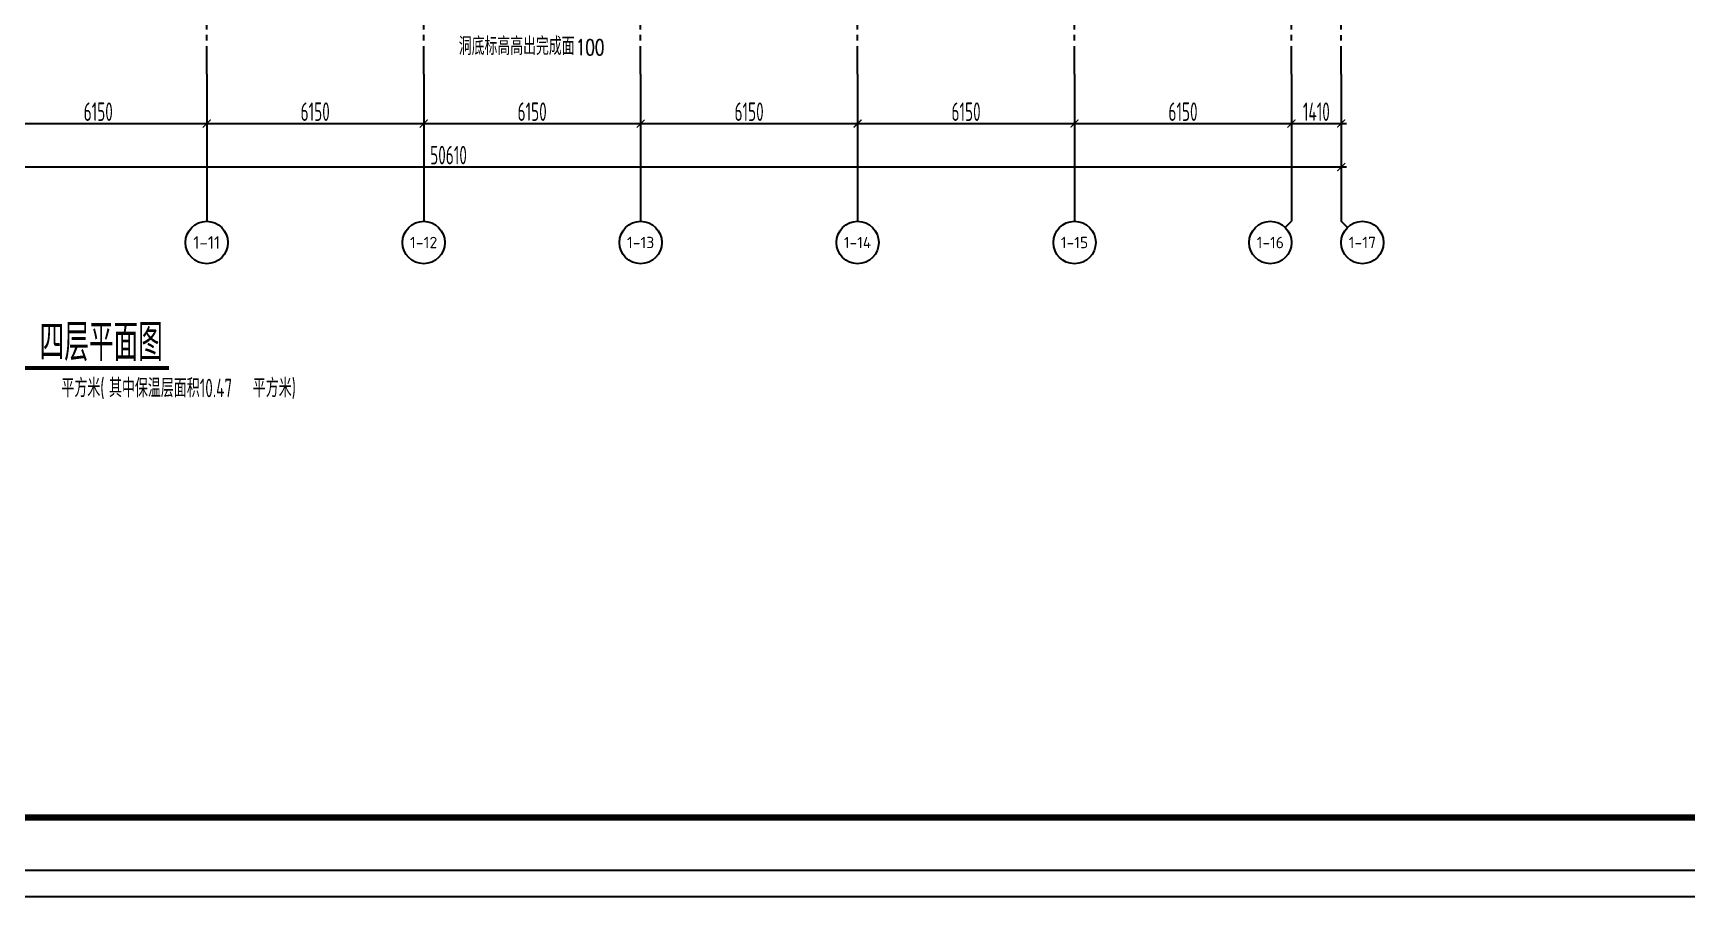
# Model space of a CAD drawing. Header units: millimetres. Extents: x -1048436 to -185795, y -983427 to 400387.
# Drawn here: x -715835 to -668953, y -85410 to -60929 of the extents above; entities that cross this region are included whole.
import ezdxf
from ezdxf.enums import TextEntityAlignment as Align

# ---------------------------------------------------------------- set-up
doc = ezdxf.new("R2010")
doc.units = ezdxf.units.MM
doc.header["$LTSCALE"] = 500
doc.linetypes.add('一层轴网$0$CENTER', pattern=[50.8, 31.75, -6.35, 6.35, -6.35])
for name, color, linetype in [('AXIS_TEXT', 7, 'Continuous'), ('C-SHET-TTLB', 11, 'Continuous'), ('PUB_TEXT', 7, 'Continuous'), ('一层轴网$0$建-文字', 4, 'Continuous'), ('一层轴网$0$建-符号', 150, 'Continuous'), ('一层轴网$0$建-轴线', 1, '一层轴网$0$CENTER'), ('建-符号', 13, 'Continuous'), ('通-图框-文字', 4, 'Continuous')]:
    doc.layers.add(name, color=color, linetype=linetype)
doc.styles.add('_TCH_DIM', font='SIMPLEX', dxfattribs={"bigfont": 'GBCBIG'})
doc.styles.add('COMPLEX', font='COMPLEX')
doc.styles.add('ECADI', font='hzs.shx', dxfattribs={"width": 0.7, "bigfont": 'hztxt.shx'})
doc.styles.add('XD2008', font='xd-hzs.shx', dxfattribs={"width": 0.7, "bigfont": 'xd-hztxt.shx'})
doc.styles.add('一层轴网$0$XD2008', font='xd-hzs.shx', dxfattribs={"width": 0.7, "bigfont": 'xd-hztxt.shx'})
doc.styles.add('一层轴网$0$XD2008_T3', font='xd-hzs.shx', dxfattribs={"width": 0.7, "bigfont": 'xd-hztxt.shx'})
doc.dimstyles.new('一层轴网$0$XD100&&150', dxfattribs={"dimtxt": 525, "dimasz": 225, "dimexe": 150, "dimexo": 150, "dimgap": 75, "dimtad": 1, "dimdec": 0, "dimdsep": 46, "dimtxsty": '一层轴网$0$XD2008_T3', "dimblk": '一层轴网$0$_ARCHTICK', "dimcen": 2.5, "dimdle": 150, "dimclrt": 7, "dimaunit": 1, "dimadec": 0, "dimazin": 0, "dimtfac": 1, "dimtdec": 0, "dimtix": 1, "dimtmove": 0, "dimatfit": 3, "dimfxl": 1, "dimtolj": 1, "dimtzin": 0, "dimarcsym": 0})

# ---------------------------------------------------------------- blocks, each defined once
blk = doc.blocks.new('集团图框A0')
at = {"layer": 'C-SHET-TTLB'}
for points in [[(1015.73, -1212.37), (1015.73, -2063.37), (-183.27, -2063.37), (-183.27, -1212.37)], [(1010.73, -1217.37), (1010.73, -2058.37), (-178.27, -2058.37), (-178.27, -1217.37)]]:
    blk.add_lwpolyline(points, close=True, dxfattribs=at)
at = {"layer": 'C-SHET-TTLB', "const_width": 1.2}
blk.add_lwpolyline([(-159.87, -1227.37), (1000.73, -1227.37), (1000.73, -2048.37), (-159.87, -2048.37)], close=True, dxfattribs=at)
at = {"color": 2, "style": 'ECADI', "width": 0.7}
for tag, p in [('序号1', (929.61, -1745.73)), ('记要1', (957.8, -1745.75)), ('日期1', (993.15, -1745.56)), ('序号2', (929.61, -1751.61)), ('记要2', (957.8, -1751.63)), ('日期2', (993.15, -1751.44)), ('序号3', (929.61, -1757.47)), ('记要3', (957.8, -1757.49)), ('日期3', (993.15, -1757.31)), ('序号4', (929.61, -1763.36)), ('记要4', (957.8, -1763.38)), ('日期4', (993.15, -1763.19)), ('合作设计单位', (962.41, -1906.6)), ('审定人', (961.73, -1925.59)), ('审核人', (961.73, -1935.07)), ('设计总负责人', (961.73, -1944.83)), ('专业负责人', (961.73, -1955.56)), ('校对人', (961.73, -1965.81)), ('设计人', (961.73, -1975.68)), ('建设单位上', (964.26, -1983.78)), ('建设单位中', (964.26, -1987.74)), ('建设单位下', (964.26, -1991.58)), ('项目名称上', (964.24, -1996.15)), ('项目名称中', (964.24, -2000.23)), ('项目名称下', (964.24, -2004.18)), ('子项', (963.47, -2010.78)), ('图名上', (964.36, -2017.44)), ('图名中', (964.36, -2021.34)), ('图名下', (964.36, -2025.46)), ('工程编号', (946.99, -2031.42)), ('阶段', (983.81, -2031.45)), ('比例', (945.85, -2038.04)), ('专业', (983.61, -2037.82)), ('日期', (945.99, -2044.58)), ('图别、图号', (985.93, -2044.68))]:
    blk.add_attdef(tag, text='', height=3.5, dxfattribs=at).set_placement(p, align=Align.MIDDLE)
blk = doc.blocks.new('A0')
blk.add_blockref('集团图框A0', (-1070456.26, -656962.74))
blk = doc.blocks.new('_AXISO')
blk.add_circle((0, 0), 0.5)
at = {"layer": 'AXIS_TEXT', "style": 'COMPLEX', "width": 1.041667}
blk.add_attdef('A', text='', height=0.56, dxfattribs=at).set_placement((-0.25, -0.28), (0.25, -0.28), align=Align.FIT)
blk = doc.blocks.new('一层轴网$0$_ARCHTICK')
at = {"color": 0, "linetype": 'ByBlock', "const_width": 0.15}
blk.add_lwpolyline([(-0.5, -0.5), (0.5, 0.5)], dxfattribs=at)
blk = doc.blocks.new('*D3019')
at = {"layer": 'Defpoints', "color": 0, "transparency": 16777216}
for p in [(36300, -2500), (42450, -2500), (42450, -3900)]:
    blk.add_point(p, dxfattribs=at)
at = {"layer": '一层轴网$0$建-符号', "color": 0, "lineweight": -2, "transparency": 16777216}
for p, q in [((36300, -2650), (36300, -4050)), ((42450, -2650), (42450, -4050)), ((36150, -3900), (42600, -3900))]:
    blk.add_line(p, q, dxfattribs=at)
at = {"layer": '一层轴网$0$建-符号', "color": 0, "lineweight": -2, "transparency": 16777216, "xscale": 225, "yscale": 225, "zscale": 225, "rotation": 180}
blk.add_blockref('一层轴网$0$_ARCHTICK', (36300, -3900), dxfattribs=at)
at = {"layer": '一层轴网$0$建-符号', "color": 0, "lineweight": -2, "transparency": 16777216, "xscale": 225, "yscale": 225, "zscale": 225}
blk.add_blockref('一层轴网$0$_ARCHTICK', (42450, -3900), dxfattribs=at)
at = {"layer": '一层轴网$0$建-符号', "color": 7, "transparency": 16777216, "insert": (39375, -3562.5), "char_height": 525, "attachment_point": 5, "style": '一层轴网$0$XD2008_T3'}
blk.add_mtext('\\A1;6150', dxfattribs=at)
blk = doc.blocks.new('*D3020')
at = {"layer": 'Defpoints', "color": 0, "transparency": 16777216}
for p in [(42450, -2500), (48600, -2500), (48600, -3900)]:
    blk.add_point(p, dxfattribs=at)
at = {"layer": '一层轴网$0$建-符号', "color": 0, "lineweight": -2, "transparency": 16777216}
for p, q in [((42450, -2650), (42450, -4050)), ((48600, -2650), (48600, -4050)), ((42300, -3900), (48750, -3900))]:
    blk.add_line(p, q, dxfattribs=at)
at = {"layer": '一层轴网$0$建-符号', "color": 0, "lineweight": -2, "transparency": 16777216, "xscale": 225, "yscale": 225, "zscale": 225, "rotation": 180}
blk.add_blockref('一层轴网$0$_ARCHTICK', (42450, -3900), dxfattribs=at)
at = {"layer": '一层轴网$0$建-符号', "color": 0, "lineweight": -2, "transparency": 16777216, "xscale": 225, "yscale": 225, "zscale": 225}
blk.add_blockref('一层轴网$0$_ARCHTICK', (48600, -3900), dxfattribs=at)
at = {"layer": '一层轴网$0$建-符号', "color": 7, "transparency": 16777216, "insert": (45525, -3562.5), "char_height": 525, "attachment_point": 5, "style": '一层轴网$0$XD2008_T3'}
blk.add_mtext('\\A1;6150', dxfattribs=at)
blk = doc.blocks.new('*D3021')
at = {"layer": 'Defpoints', "color": 0, "transparency": 16777216}
for p in [(48600, -2500), (54750, -2500), (54750, -3900)]:
    blk.add_point(p, dxfattribs=at)
at = {"layer": '一层轴网$0$建-符号', "color": 0, "lineweight": -2, "transparency": 16777216}
for p, q in [((48600, -2650), (48600, -4050)), ((54750, -2650), (54750, -4050)), ((48450, -3900), (54900, -3900))]:
    blk.add_line(p, q, dxfattribs=at)
at = {"layer": '一层轴网$0$建-符号', "color": 0, "lineweight": -2, "transparency": 16777216, "xscale": 225, "yscale": 225, "zscale": 225, "rotation": 180}
blk.add_blockref('一层轴网$0$_ARCHTICK', (48600, -3900), dxfattribs=at)
at = {"layer": '一层轴网$0$建-符号', "color": 0, "lineweight": -2, "transparency": 16777216, "xscale": 225, "yscale": 225, "zscale": 225}
blk.add_blockref('一层轴网$0$_ARCHTICK', (54750, -3900), dxfattribs=at)
at = {"layer": '一层轴网$0$建-符号', "color": 7, "transparency": 16777216, "insert": (51675, -3562.5), "char_height": 525, "attachment_point": 5, "style": '一层轴网$0$XD2008_T3'}
blk.add_mtext('\\A1;6150', dxfattribs=at)
blk = doc.blocks.new('*D3022')
at = {"layer": 'Defpoints', "color": 0, "transparency": 16777216}
for p in [(54750, -2500), (60900, -2500), (60900, -3900)]:
    blk.add_point(p, dxfattribs=at)
at = {"layer": '一层轴网$0$建-符号', "color": 0, "lineweight": -2, "transparency": 16777216}
for p, q in [((54750, -2650), (54750, -4050)), ((60900, -2650), (60900, -4050)), ((54600, -3900), (61050, -3900))]:
    blk.add_line(p, q, dxfattribs=at)
at = {"layer": '一层轴网$0$建-符号', "color": 0, "lineweight": -2, "transparency": 16777216, "xscale": 225, "yscale": 225, "zscale": 225, "rotation": 180}
blk.add_blockref('一层轴网$0$_ARCHTICK', (54750, -3900), dxfattribs=at)
at = {"layer": '一层轴网$0$建-符号', "color": 0, "lineweight": -2, "transparency": 16777216, "xscale": 225, "yscale": 225, "zscale": 225}
blk.add_blockref('一层轴网$0$_ARCHTICK', (60900, -3900), dxfattribs=at)
at = {"layer": '一层轴网$0$建-符号', "color": 7, "transparency": 16777216, "insert": (57825, -3563), "char_height": 525, "attachment_point": 5, "style": '一层轴网$0$XD2008_T3'}
blk.add_mtext('\\A1;6150', dxfattribs=at)
blk = doc.blocks.new('*D3023')
at = {"layer": 'Defpoints', "color": 0, "transparency": 16777216}
for p in [(60900, -2500), (67050, -2500), (67050, -3900)]:
    blk.add_point(p, dxfattribs=at)
at = {"layer": '一层轴网$0$建-符号', "color": 0, "lineweight": -2, "transparency": 16777216}
for p, q in [((60900, -2650), (60900, -4050)), ((67050, -2650), (67050, -4050)), ((60750, -3900), (67200, -3900))]:
    blk.add_line(p, q, dxfattribs=at)
at = {"layer": '一层轴网$0$建-符号', "color": 0, "lineweight": -2, "transparency": 16777216, "xscale": 225, "yscale": 225, "zscale": 225, "rotation": 180}
blk.add_blockref('一层轴网$0$_ARCHTICK', (60900, -3900), dxfattribs=at)
at = {"layer": '一层轴网$0$建-符号', "color": 0, "lineweight": -2, "transparency": 16777216, "xscale": 225, "yscale": 225, "zscale": 225}
blk.add_blockref('一层轴网$0$_ARCHTICK', (67050, -3900), dxfattribs=at)
at = {"layer": '一层轴网$0$建-符号', "color": 7, "transparency": 16777216, "insert": (63975, -3563), "char_height": 525, "attachment_point": 5, "style": '一层轴网$0$XD2008_T3'}
blk.add_mtext('\\A1;6150', dxfattribs=at)
blk = doc.blocks.new('*D3024')
at = {"layer": 'Defpoints', "color": 0, "transparency": 16777216}
for p in [(67050, -2500), (73200, -2500), (73200, -3900)]:
    blk.add_point(p, dxfattribs=at)
at = {"layer": '一层轴网$0$建-符号', "color": 0, "lineweight": -2, "transparency": 16777216}
for p, q in [((67050, -2650), (67050, -4050)), ((73200, -2650), (73200, -4050)), ((66900, -3900), (73350, -3900))]:
    blk.add_line(p, q, dxfattribs=at)
at = {"layer": '一层轴网$0$建-符号', "color": 0, "lineweight": -2, "transparency": 16777216, "xscale": 225, "yscale": 225, "zscale": 225, "rotation": 180}
blk.add_blockref('一层轴网$0$_ARCHTICK', (67050, -3900), dxfattribs=at)
at = {"layer": '一层轴网$0$建-符号', "color": 0, "lineweight": -2, "transparency": 16777216, "xscale": 225, "yscale": 225, "zscale": 225}
blk.add_blockref('一层轴网$0$_ARCHTICK', (73200, -3900), dxfattribs=at)
at = {"layer": '一层轴网$0$建-符号', "color": 7, "transparency": 16777216, "insert": (70125, -3562.5), "char_height": 525, "attachment_point": 5, "style": '一层轴网$0$XD2008_T3'}
blk.add_mtext('\\A1;6150', dxfattribs=at)
blk = doc.blocks.new('*D3025')
at = {"layer": 'Defpoints', "color": 0, "transparency": 16777216}
for p in [(73200, -2500), (74610, -2500), (74610, -3900)]:
    blk.add_point(p, dxfattribs=at)
at = {"layer": '一层轴网$0$建-符号', "color": 0, "lineweight": -2, "transparency": 16777216}
for p, q in [((73200, -2650), (73200, -4050)), ((74610, -2650), (74610, -4050)), ((73050, -3900), (74760, -3900))]:
    blk.add_line(p, q, dxfattribs=at)
at = {"layer": '一层轴网$0$建-符号', "color": 0, "lineweight": -2, "transparency": 16777216, "xscale": 225, "yscale": 225, "zscale": 225, "rotation": 180}
blk.add_blockref('一层轴网$0$_ARCHTICK', (73200, -3900), dxfattribs=at)
at = {"layer": '一层轴网$0$建-符号', "color": 0, "lineweight": -2, "transparency": 16777216, "xscale": 225, "yscale": 225, "zscale": 225}
blk.add_blockref('一层轴网$0$_ARCHTICK', (74610, -3900), dxfattribs=at)
at = {"layer": '一层轴网$0$建-符号', "color": 7, "transparency": 16777216, "insert": (73905, -3563), "char_height": 525, "attachment_point": 5, "style": '一层轴网$0$XD2008_T3'}
blk.add_mtext('\\A1;1410', dxfattribs=at)
blk = doc.blocks.new('*D3026')
at = {"layer": 'Defpoints', "color": 0, "transparency": 16777216}
for p in [(24000, -4275), (74610, -4275), (74610, -5130)]:
    blk.add_point(p, dxfattribs=at)
at = {"layer": '一层轴网$0$建-符号', "color": 0, "lineweight": -2, "transparency": 16777216}
for p, q in [((24000, -4425), (24000, -5280)), ((74610, -4425), (74610, -5280)), ((23850, -5130), (74760, -5130))]:
    blk.add_line(p, q, dxfattribs=at)
at = {"layer": '一层轴网$0$建-符号', "color": 0, "lineweight": -2, "transparency": 16777216, "xscale": 225, "yscale": 225, "zscale": 225, "rotation": 180}
blk.add_blockref('一层轴网$0$_ARCHTICK', (24000, -5130), dxfattribs=at)
at = {"layer": '一层轴网$0$建-符号', "color": 0, "lineweight": -2, "transparency": 16777216, "xscale": 225, "yscale": 225, "zscale": 225}
blk.add_blockref('一层轴网$0$_ARCHTICK', (74610, -5130), dxfattribs=at)
at = {"layer": '一层轴网$0$建-符号', "color": 7, "transparency": 16777216, "insert": (49305, -4793), "char_height": 525, "attachment_point": 5, "style": '一层轴网$0$XD2008_T3'}
blk.add_mtext('\\A1;50610', dxfattribs=at)
blk = doc.blocks.new('A$C2C8523F8')
at = {"layer": '一层轴网$0$建-符号'}
for p, q in [((42450, -2500), (42450, -6670)), ((48600, -2500), (48600, -6670)), ((54750, -2500), (54750, -6670)), ((60900, -2500), (60900, -6670)), ((67050, -2500), (67050, -6670)), ((73200, -2500), (73200, -6670)), ((74610, -2500), (74610, -6670)), ((73024.3, -6845.7), (73200, -6670)), ((74785.7, -6845.7), (74610, -6670))]:
    blk.add_line(p, q, dxfattribs=at)
at = {"layer": '一层轴网$0$建-轴线', "ltscale": 0.05}
for points in [[(54750, -2500), (54750, 82276.4)], [(42450, -2500), (42450, 29500)], [(48600, -2500), (48600, 29500)], [(60900, -2500), (60900, 26879.1)], [(67050, -2500), (67050, 26879.1)], [(73200, -2500), (73200, 26879.1)], [(74610, -2500.8), (74610, 26878.3)]]:
    blk.add_lwpolyline(points, dxfattribs=at)
at = {"layer": '一层轴网$0$建-符号'}
ref = blk.add_blockref('_AXISO', (42450, -7270), dxfattribs=dict(at, xscale=1200, yscale=1200, zscale=1200))
ref.add_attrib('A', '1-11', dxfattribs={"layer": '一层轴网$0$建-文字', "height": 361.14, "style": '一层轴网$0$XD2008', "width": 0.728}).set_placement((42070.8, -7450.6), (42829.2, -7450.6), align=Align.FIT)
ref = blk.add_blockref('_AXISO', (48600, -7270), dxfattribs=dict(at, xscale=1200, yscale=1200, zscale=1200))
ref.add_attrib('A', '1-12', dxfattribs={"layer": '一层轴网$0$建-文字', "height": 323.08, "style": '一层轴网$0$XD2008', "width": 0.78}).set_placement((48212.3, -7431.5), (48987.7, -7431.5), align=Align.FIT)
ref = blk.add_blockref('_AXISO', (54750, -7270), dxfattribs=dict(at, xscale=1200, yscale=1200, zscale=1200))
ref.add_attrib('A', '1-13', dxfattribs={"layer": '一层轴网$0$建-文字', "height": 323.08, "style": '一层轴网$0$XD2008', "width": 0.78}).set_placement((54362.3, -7431.5), (55137.7, -7431.5), align=Align.FIT)
ref = blk.add_blockref('_AXISO', (60900, -7270), dxfattribs=dict(at, xscale=1200, yscale=1200, zscale=1200))
ref.add_attrib('A', '1-14', dxfattribs={"layer": '一层轴网$0$建-文字', "height": 319.29, "style": '一层轴网$0$XD2008', "width": 0.78107}).set_placement((60511.5, -7429.6), (61288.5, -7429.6), align=Align.FIT)
ref = blk.add_blockref('_AXISO', (67050, -7270), dxfattribs=dict(at, xscale=1200, yscale=1200, zscale=1200))
ref.add_attrib('A', '1-15', dxfattribs={"layer": '一层轴网$0$建-文字', "height": 323.08, "style": '一层轴网$0$XD2008', "width": 0.78}).set_placement((66662.3, -7431.5), (67437.7, -7431.5), align=Align.FIT)
ref = blk.add_blockref('_AXISO', (72600, -7270), dxfattribs=dict(at, xscale=1200, yscale=1200, zscale=1200))
ref.add_attrib('A', '1-16', dxfattribs={"layer": '一层轴网$0$建-文字', "height": 326.94, "style": '一层轴网$0$XD2008', "width": 0.778903}).set_placement((72213.1, -7433.5), (72986.9, -7433.5), align=Align.FIT)
ref = blk.add_blockref('_AXISO', (75210, -7270), dxfattribs=dict(at, xscale=1200, yscale=1200, zscale=1200))
ref.add_attrib('A', '1-17', dxfattribs={"layer": '一层轴网$0$建-文字', "height": 323.08, "style": '一层轴网$0$XD2008', "width": 0.78}).set_placement((74822.3, -7431.5), (75597.7, -7431.5), align=Align.FIT)
for p1, p2, distance, picture, middle in [((36300, -2500), (42450, -2500), -1400, '*D3019', (39375, -3562.5)), ((42450, -2500), (48600, -2500), -1400, '*D3020', (45525, -3562.5)), ((48600, -2500), (54750, -2500), -1400, '*D3021', (51675, -3562.5)), ((54750, -2500), (60900, -2500), -1400, '*D3022', (57825, -3562.5)), ((60900, -2500), (67050, -2500), -1400, '*D3023', (63975, -3562.5)), ((67050, -2500), (73200, -2500), -1400, '*D3024', (70125, -3562.5)), ((73200, -2500), (74610, -2500), -1400, '*D3025', (73905, -3562.5)), ((24000, -4275), (74610, -4275), -855, '*D3026', (49305, -4792.5))]:
    dim = blk.add_aligned_dim(p1=p1, p2=p2, distance=distance, dimstyle='一层轴网$0$XD100&&150', dxfattribs=at)
    dim.commit()
    dim.dimension.update_dxf_attribs({"geometry": picture, "text_midpoint": middle})

msp = doc.modelspace()

# ---------------------------------------------------------------- linework, layer by layer
at = {"layer": '建-符号', "const_width": 105}
msp.add_lwpolyline([(-718224.4, -70420.8), (-711984, -70420.8)], dxfattribs=at)

# ---------------------------------------------------------------- block references
at = {"xscale": 150, "yscale": 150, "zscale": 150}
msp.add_blockref('A0', (159799713.8, 98768506.5), dxfattribs=at)
msp.add_blockref('A$C2C8523F8', (-753362.7, -59594))

# ---------------------------------------------------------------- texts
at = {"layer": 'PUB_TEXT', "style": '_TCH_DIM'}
msp.add_text('洞底标高高出完成面', height=506.38, dxfattribs=at).set_placement((-703767, -61552.6))
at = {"layer": 'PUB_TEXT'}
for s, height, style, width, p in [('100', 446.25, '_TCH_DIM', 0.705882, (-700449.5, -61552.6)), ('四层平面图', 1050, 'XD2008', 0.7, (-715649, -70219))]:
    msp.add_text(s, height=height, dxfattribs=dict(at, style=style, width=width)).set_placement(p)
at = {"layer": '通-图框-文字', "style": 'ECADI', "width": 0.7}
for s, p in [('平方米', (-715031.1, -71249.3)), ('(', (-713928.6, -71249.3)), ('其中保温层面积', (-713683.6, -71249.3)), ('10.47', (-711111.1, -71249.3)), ('平方米', (-709606.1, -71249.3)), (')', (-708503.6, -71249.3))]:
    msp.add_text(s, height=525, dxfattribs=at).set_placement(p)

doc.saveas('drawing.dxf')
